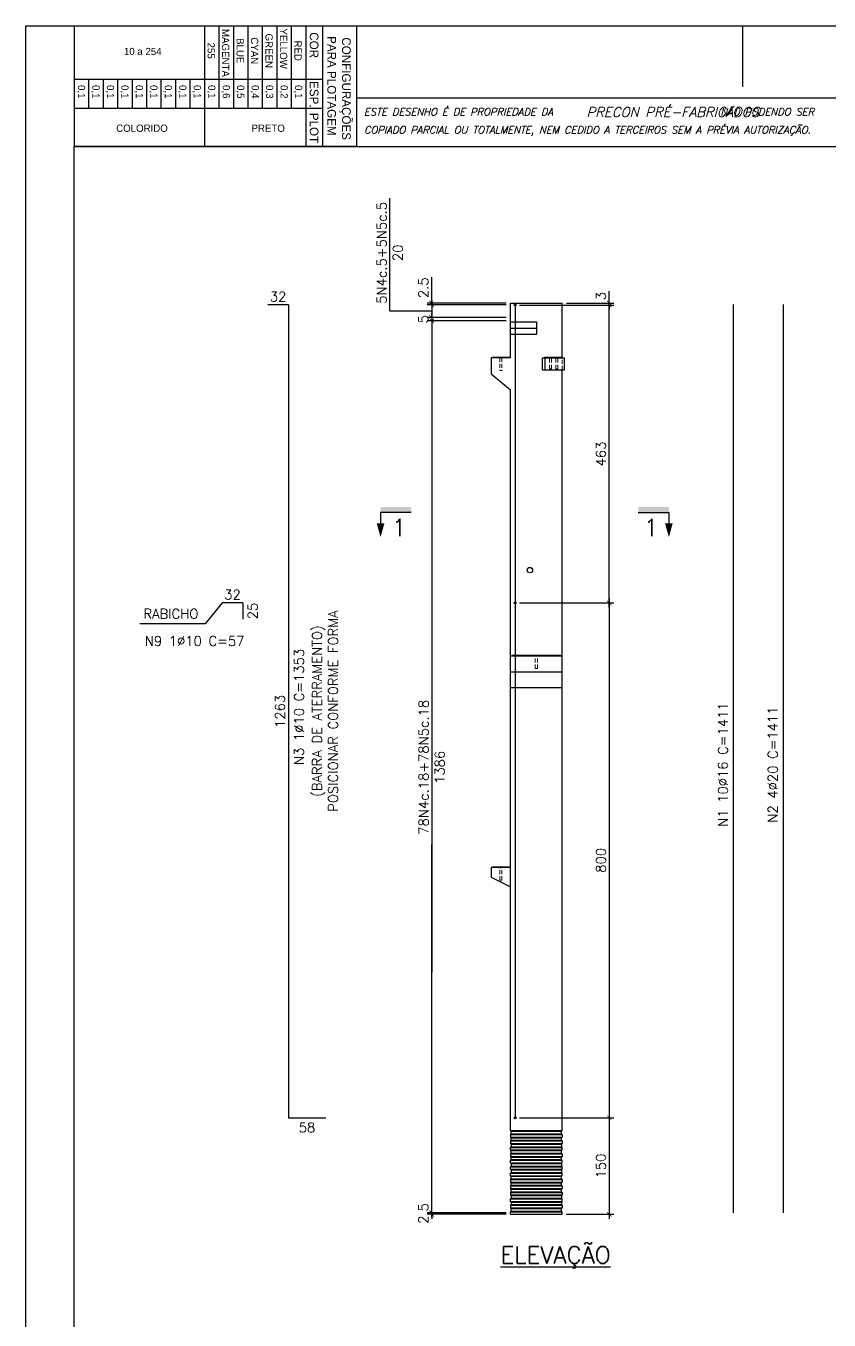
# Model space of a CAD drawing. Header units: centimetres. Extents: x 1658 to 19651, y 8082 to 11444.
# Drawn here: x 6913 to 8162, y 9433 to 11444 of the extents above; entities that cross this region are included whole.
import ezdxf
from ezdxf.enums import TextEntityAlignment as Align

# ---------------------------------------------------------------- set-up
doc = ezdxf.new("R2010")
doc.units = ezdxf.units.CM
doc.header["$LTSCALE"] = 50
doc.header["$MEASUREMENT"] = 0
doc.header["$PDMODE"] = 67
doc.linetypes.add('DASHED', pattern=[0.75, 0.5, -0.25])
doc.linetypes.add('HIDDEN', pattern=[0.375, 0.25, -0.125])
doc.layers.add('10 TRACEJADO', color=1, linetype='DASHED', lineweight=13)
for name, color, linetype in [('COTAS-PRECON', 1, 'Continuous'), ('FORMATO-PRECON', 2, 'Continuous'), ('HACHURAS-PRECON', 1, 'Continuous'), ('IND- CORTE-PRECON', 4, 'Continuous'), ('LINHA-01-PRECON', 1, 'Continuous'), ('LINHA-02-PRECON', 2, 'Continuous'), ('LINHA-04-PRECON', 4, 'Continuous'), ('TEXTO-35-PRECON', 5, 'Continuous'), ('X1', 2, 'Continuous')]:
    doc.layers.add(name, color=color, linetype=linetype)
doc.styles.add('R060', font='ACENT.shx', dxfattribs={"height": 75})
doc.styles.add('ROMANS', font='ROMANS.SHX', dxfattribs={"oblique": 15, "height": 3})
doc.styles.get("Standard").update_dxf_attribs({"font": 'romans.shx'})
doc.dimstyles.new('ESC50-50', dxfattribs={"dimscale": 50, "dimtxt": 0.2, "dimasz": 0.15, "dimexe": 0.15, "dimexo": 0.15, "dimgap": 0.08, "dimtad": 1, "dimdec": 1, "dimzin": 12, "dimdsep": 46, "dimtxsty": 'Standard', "dimblk": 'ARCHTICK', "dimcen": 0.09, "dimdle": 0.15, "dimclrd": 256, "dimclre": 256, "dimclrt": 2, "dimazin": 3, "dimtfac": 1, "dimtdec": 1, "dimtmove": 1, "dimatfit": 2, "dimfxl": 0.15, "dimtolj": 1, "dimtzin": 0, "dimarcsym": 0})
doc.dimstyles.new('ESC75-75', dxfattribs={"dimscale": 0, "dimtxt": 15, "dimasz": 7, "dimexe": 7, "dimexo": 7, "dimgap": 5.5, "dimtad": 1, "dimdec": 1, "dimdsep": 46, "dimtxsty": 'Standard', "dimblk": 'ARCHTICK', "dimcen": 0.1, "dimdle": 7, "dimclrd": 256, "dimclre": 256, "dimclrt": 2, "dimadec": 0, "dimazin": 0, "dimtfac": 1, "dimtdec": 1, "dimtix": 1, "dimtmove": 2, "dimatfit": 3, "dimfxl": 1, "dimarcsym": 0})

# ---------------------------------------------------------------- blocks, each defined once
blk = doc.blocks.new('A$C0AF02B9D')
at = {"layer": 'FORMATO-PRECON', "color": 1}
for p, q in [((0, 585), (250, 585)), ((0, 0), (0, 585)), ((250, 585), (250, 0)), ((0, 480), (250, 480)), ((0, 450), (170.7, 450)), ((0, 420), (170.7, 420)), ((0, 390), (170.7, 390)), ((0, 360), (170.7, 360)), ((0, 330), (170.7, 330)), ((0, 300), (170.7, 300)), ((110.1, 240), (170.7, 240)), ((110.1, 210), (170.7, 210)), ((110.1, 180), (170.7, 180)), ((110.1, 150), (170.7, 150)), ((110.1, 150), (170.7, 150)), ((110.1, 120), (170.7, 120)), ((110.1, 120), (170.7, 120)), ((110.1, 90), (170.7, 90)), ((110.1, 90), (170.7, 90)), ((110.1, 60), (170.7, 60)), ((110.1, 60), (170.7, 60)), ((110.1, 30), (170.7, 30)), ((110.1, 30), (170.7, 30)), ((0, 0), (250, 0)), ((110.1, 0), (170.7, 0)), ((110.1, 0), (170.7, 0)), ((110.1, 0), (170.7, 0))]:
    blk.add_line(p, q, dxfattribs=at)
at = {"layer": 'FORMATO-PRECON'}
for p, q in [((0, 515), (250, 515)), ((110.1, 0), (110.1, 515)), ((170.7, 0), (170.7, 515)), ((0, 270), (250, 270))]:
    blk.add_line(p, q, dxfattribs=at)
at = {"layer": 'FORMATO-PRECON', "style": 'R060'}
for s, p in [('CONFIGURAÇÕES ', (133.4, 563.9)), ('PARA PLOTAGEM', (124.3, 533.7)), ('COR', (40, 497.3)), ('ESP.', (141.8, 497.3)), ('PLOT', (211.6, 497.3))]:
    blk.add_text(s, height=18, dxfattribs=at).set_placement(p, align=Align.MIDDLE)
at = {"layer": 'FORMATO-PRECON', "color": 1, "style": 'R060'}
for s, p in [('RED', (51.5, 464)), ('0,1', (136.5, 464)), ('YELLOW', (47.2, 434)), ('0,2', (136.5, 434)), ('GREEN', (51.5, 404)), ('0,3', (136.5, 404)), ('CYAN', (51.5, 374)), ('0,4', (136.5, 374)), ('BLUE', (51.5, 344)), ('0,5', (136.5, 344)), ('0,6', (136.5, 314)), ('MAGENTA', (56.1, 314)), ('255', (51.3, 284)), ('0,1', (136.5, 284)), ('0,1', (136.5, 254)), ('0,1', (136.5, 224)), ('0,1', (136.5, 194)), ('0,1', (136.5, 164)), ('0,1', (136.5, 134)), ('0,1', (136.5, 104)), ('0,1', (136.5, 74)), ('0,1', (136.5, 44)), ('0,1', (136.5, 14))]:
    blk.add_text(s, height=15, dxfattribs=at).set_placement(p, align=Align.MIDDLE)
for s, p in [('PRETO', (212, 402.1)), ('COLORIDO', (212, 140.6)), ('10 a 254', (53, 142.2))]:
    blk.add_text(s, height=15, rotation=90, dxfattribs=at).set_placement(p, align=Align.MIDDLE)
blk = doc.blocks.new('A$C432D58B7')
at = {"layer": 'LINHA-01-PRECON'}
blk.add_blockref('A$C0AF02B9D', (0, 0), dxfattribs=at)
blk = doc.blocks.new('A$C550964AD')
at = {"layer": 'LINHA-01-PRECON'}
blk.add_blockref('A$C432D58B7', (0, 0), dxfattribs=at)
blk = doc.blocks.new('A$C2E607E54')
at = {"layer": 'FORMATO-PRECON', "color": 6}
blk.add_line((1835, 4050), (685, 4050), dxfattribs=at)
at = {"layer": 'FORMATO-PRECON'}
for points in [[(0, 4200), (2970, 4200), (2970, 0), (0, 0)], [(685, 3950), (1835, 3950), (1835, 4050), (685, 4050)]]:
    blk.add_lwpolyline(points, close=True, dxfattribs=at)
blk.add_lwpolyline([(1485, 4200), (1485, 4073.6)], dxfattribs=at)
at = {"layer": 'FORMATO-PRECON', "color": 6}
blk.add_lwpolyline([(100, 3950), (2870, 3950), (2870, 100), (100, 100)], close=True, dxfattribs=at)
at = {"layer": 'TEXTO-35-PRECON', "rotation": 270}
blk.add_blockref('A$C550964AD', (100, 4200), dxfattribs=at)
at = {"layer": 'FORMATO-PRECON', "style": 'ROMANS', "oblique": 15}
for s, p in [('ESTE DESENHO É DE PROPRIEDADE DA                            NÃO PODENDO SER', (700.8, 4014.4)), ('COPIADO PARCIAL OU TOTALMENTE, NEM CEDIDO A TERCEIROS SEM A PRÉVIA AUTORIZAÇÃO.', (700.8, 3977))]:
    blk.add_text(s, height=15, dxfattribs=at).set_placement(p)
at = {"layer": 'FORMATO-PRECON', "color": 3, "style": 'ROMANS', "oblique": 15}
blk.add_text('PRECON PRÉ-FABRICADOS', height=20, dxfattribs=at).set_placement((1162, 4011.3))
blk = doc.blocks.new('_ArchTick')
at = {"color": 0, "linetype": 'ByBlock', "const_width": 0.15}
blk.add_lwpolyline([(-0.5, -0.5), (0.5, 0.5)], dxfattribs=at)
blk = doc.blocks.new('*D23')
at = {"layer": 'Defpoints', "color": 0, "transparency": 16777216}
for p in [(7544.1, 9599.7), (7666.7, 9599.7), (7666.7, 9597.2)]:
    blk.add_point(p, dxfattribs=at)
at = {"layer": 'LINHA-01-PRECON', "lineweight": -2, "transparency": 16777216}
for p, q in [((7659.7, 9599.7), (7537.1, 9599.7)), ((7659.7, 9597.2), (7537.1, 9597.2)), ((7544.1, 9599.7), (7544.1, 9606.7)), ((7544.1, 9597.2), (7544.1, 9599.7)), ((7544.1, 9597.2), (7544.1, 9590.2))]:
    blk.add_line(p, q, dxfattribs=at)
at = {"layer": 'LINHA-01-PRECON', "lineweight": -2, "transparency": 16777216, "xscale": 7, "yscale": 7, "zscale": 7}
for p, rotation in [((7544.1, 9599.7), 270), ((7544.1, 9597.2), 90)]:
    blk.add_blockref('_ArchTick', p, dxfattribs=dict(at, rotation=rotation))
at = {"layer": 'LINHA-01-PRECON', "color": 2, "transparency": 16777216, "insert": (7531.1, 9598.5), "char_height": 15, "attachment_point": 5, "rotation": 90}
blk.add_mtext('2.5', dxfattribs=at)
blk = doc.blocks.new('IND-CORTE-')
at = {"layer": 'IND- CORTE-PRECON', "color": 1}
for p, q in [((-11.2, 63.5), (-33.6, 63.5)), ((-11.2, 0), (-11.2, 63.5))]:
    blk.add_line(p, q, dxfattribs=at)
for points in [[(-33.6, 71.5), (-62.5, 63.5), (-33.6, 55.4)], [(0, 0), (-11.2, 0), (0, 63.5), (-11.2, 63.5)]]:
    blk.add_solid(points, dxfattribs=at)
at = {"layer": 'IND- CORTE-PRECON', "linetype": 'Continuous', "style": 'ROMANS', "flags": 8}
blk.add_attdef('B', (-57.7, 9.1), '', height=35, dxfattribs=at)
blk = doc.blocks.new('*D26')
at = {"layer": 'Defpoints', "color": 0, "transparency": 16777216}
for p in [(7544.1, 10985.7), (7666.7, 10985.7), (7666.7, 9599.7)]:
    blk.add_point(p, dxfattribs=at)
at = {"layer": 'LINHA-01-PRECON', "lineweight": -2, "transparency": 16777216}
for p, q in [((7659.7, 10985.7), (7537.1, 10985.7)), ((7544.1, 10992.7), (7544.1, 10411.6)), ((7544.1, 9592.7), (7544.1, 10172)), ((7659.7, 9599.7), (7537.1, 9599.7))]:
    blk.add_line(p, q, dxfattribs=at)
at = {"layer": 'LINHA-01-PRECON', "lineweight": -2, "transparency": 16777216, "xscale": 7, "yscale": 7, "zscale": 7}
for p, rotation in [((7544.1, 10985.7), 90), ((7544.1, 9599.7), 270)]:
    blk.add_blockref('_ArchTick', p, dxfattribs=dict(at, rotation=rotation))
at = {"layer": 'LINHA-01-PRECON', "color": 2, "transparency": 16777216, "insert": (7544.1, 10291.8), "char_height": 15, "attachment_point": 5, "rotation": 90}
blk.add_mtext('78N4c.18+78N5c.18\\P1386', dxfattribs=at)
blk = doc.blocks.new('*D29')
at = {"layer": 'Defpoints', "color": 0, "transparency": 16777216}
for p in [(7289.3, 11010.2), (7289.3, 11010.2), (7321.3, 11010.2)]:
    blk.add_point(p, dxfattribs=at)
at = {"layer": 'LINHA-01-PRECON', "color": 2, "transparency": 16777216, "insert": (7305.3, 11023.2), "char_height": 15, "attachment_point": 5}
blk.add_mtext('32', dxfattribs=at)
blk = doc.blocks.new('*D30')
at = {"layer": 'Defpoints', "color": 0, "transparency": 16777216}
for p in [(7321.3, 11010.2), (7321.3, 9747.2), (7321.3, 9747.2)]:
    blk.add_point(p, dxfattribs=at)
at = {"layer": 'LINHA-01-PRECON', "color": 2, "transparency": 16777216, "insert": (7308.3, 10378.7), "char_height": 15, "attachment_point": 5, "rotation": 90}
blk.add_mtext('1263', dxfattribs=at)
blk = doc.blocks.new('*D31')
at = {"layer": 'Defpoints', "color": 0, "transparency": 16777216}
for p in [(7321.3, 9747.2), (7379.3, 9747.2), (7379.3, 9747.2)]:
    blk.add_point(p, dxfattribs=at)
at = {"layer": 'LINHA-01-PRECON', "color": 2, "transparency": 16777216, "insert": (7350.3, 9732.1), "char_height": 15, "attachment_point": 5}
blk.add_mtext('58', dxfattribs=at)
blk = doc.blocks.new('*D32')
at = {"layer": 'Defpoints', "color": 0, "transparency": 16777216}
for p in [(7673.7, 10547.2), (7673.7, 9747.2), (7820.1, 9747.2)]:
    blk.add_point(p, dxfattribs=at)
at = {"layer": 'LINHA-01-PRECON', "lineweight": -2, "transparency": 16777216}
for p, q in [((7680.7, 10547.2), (7827.1, 10547.2)), ((7820.1, 10554.2), (7820.1, 9740.2)), ((7680.7, 9747.2), (7827.1, 9747.2))]:
    blk.add_line(p, q, dxfattribs=at)
at = {"layer": 'LINHA-01-PRECON', "lineweight": -2, "transparency": 16777216, "xscale": 7, "yscale": 7, "zscale": 7}
for p, rotation in [((7820.1, 10547.2), 90), ((7820.1, 9747.2), 270)]:
    blk.add_blockref('_ArchTick', p, dxfattribs=dict(at, rotation=rotation))
at = {"layer": 'LINHA-01-PRECON', "color": 2, "transparency": 16777216, "insert": (7807.1, 10147.2), "char_height": 15, "attachment_point": 5, "rotation": 90}
blk.add_mtext('800', dxfattribs=at)
blk = doc.blocks.new('*D33')
at = {"layer": 'Defpoints', "color": 0, "transparency": 16777216}
for p in [(7673.7, 9747.2), (7746.7, 9597.2), (7820.1, 9597.2)]:
    blk.add_point(p, dxfattribs=at)
at = {"layer": 'LINHA-01-PRECON', "lineweight": -2, "transparency": 16777216}
for p, q in [((7820.1, 9754.2), (7820.1, 9590.2)), ((7680.7, 9747.2), (7827.1, 9747.2)), ((7753.7, 9597.2), (7827.1, 9597.2))]:
    blk.add_line(p, q, dxfattribs=at)
at = {"layer": 'LINHA-01-PRECON', "lineweight": -2, "transparency": 16777216, "xscale": 7, "yscale": 7, "zscale": 7}
for p, rotation in [((7820.1, 9747.2), 90), ((7820.1, 9597.2), 270)]:
    blk.add_blockref('_ArchTick', p, dxfattribs=dict(at, rotation=rotation))
at = {"layer": 'LINHA-01-PRECON', "color": 2, "transparency": 16777216, "insert": (7807.1, 9672.2), "char_height": 15, "attachment_point": 5, "rotation": 90}
blk.add_mtext('150', dxfattribs=at)
blk = doc.blocks.new('*D163')
at = {"layer": 'Defpoints', "color": 0, "transparency": 16777216}
for p in [(7673.7, 11010.2), (7746.7, 11013.2), (7820.1, 11013.2)]:
    blk.add_point(p, dxfattribs=at)
at = {"layer": 'LINHA-01-PRECON', "lineweight": -2, "transparency": 16777216}
for p, q in [((7680.7, 11010.2), (7827.1, 11010.2)), ((7753.7, 11013.2), (7827.1, 11013.2)), ((7820.1, 11013.2), (7820.1, 11020.2)), ((7820.1, 11010.2), (7820.1, 11013.2)), ((7820.1, 11010.2), (7820.1, 11003.2))]:
    blk.add_line(p, q, dxfattribs=at)
at = {"layer": 'LINHA-01-PRECON', "lineweight": -2, "transparency": 16777216, "xscale": 7, "yscale": 7, "zscale": 7}
for p, rotation in [((7820.1, 11013.2), 270), ((7820.1, 11010.2), 90)]:
    blk.add_blockref('_ArchTick', p, dxfattribs=dict(at, rotation=rotation))
at = {"layer": 'LINHA-01-PRECON', "color": 2, "transparency": 16777216, "insert": (7807.1, 11024), "char_height": 15, "attachment_point": 5, "rotation": 90}
blk.add_mtext('3', dxfattribs=at)
blk = doc.blocks.new('*D164')
at = {"layer": 'Defpoints', "color": 0, "transparency": 16777216}
for p in [(7544.1, 11010.7), (7666.7, 11013.2), (7666.7, 11010.7)]:
    blk.add_point(p, dxfattribs=at)
at = {"layer": 'LINHA-01-PRECON', "lineweight": -2, "transparency": 16777216}
for p, q in [((7659.7, 11013.2), (7537.1, 11013.2)), ((7659.7, 11010.7), (7537.1, 11010.7)), ((7544.1, 11013.2), (7544.1, 11020.2)), ((7544.1, 11013.2), (7544.1, 11010.7)), ((7544.1, 11010.7), (7544.1, 11003.7))]:
    blk.add_line(p, q, dxfattribs=at)
at = {"layer": 'LINHA-01-PRECON', "lineweight": -2, "transparency": 16777216, "xscale": 7, "yscale": 7, "zscale": 7}
for p, rotation in [((7544.1, 11013.2), 270), ((7544.1, 11010.7), 90)]:
    blk.add_blockref('_ArchTick', p, dxfattribs=dict(at, rotation=rotation))
at = {"layer": 'LINHA-01-PRECON', "color": 2, "transparency": 16777216, "insert": (7531.1, 11037), "char_height": 15, "attachment_point": 5, "rotation": 90}
blk.add_mtext('2.5', dxfattribs=at)
blk = doc.blocks.new('*D354')
at = {"layer": 'Defpoints', "color": 0, "transparency": 16777216}
for p in [(7666.7, 11010.7), (7544.1, 10990.7), (7666.7, 10990.7)]:
    blk.add_point(p, dxfattribs=at)
at = {"layer": 'LINHA-01-PRECON', "lineweight": -2, "transparency": 16777216}
for p, q in [((7659.7, 11010.7), (7537.1, 11010.7)), ((7544.1, 11017.7), (7544.1, 10983.7)), ((7659.7, 10990.7), (7537.1, 10990.7))]:
    blk.add_line(p, q, dxfattribs=at)
at = {"layer": 'LINHA-01-PRECON', "lineweight": -2, "transparency": 16777216, "xscale": 7, "yscale": 7, "zscale": 7}
for p, rotation in [((7544.1, 11010.7), 90), ((7544.1, 10990.7), 270)]:
    blk.add_blockref('_ArchTick', p, dxfattribs=dict(at, rotation=rotation))
at = {"layer": 'LINHA-01-PRECON', "color": 2, "transparency": 16777216, "insert": (7478.9, 11091.2), "char_height": 15, "attachment_point": 5, "rotation": 90}
blk.add_mtext('5N4c.5+5N5c.5\\P20', dxfattribs=at)
blk = doc.blocks.new('*D355')
at = {"layer": 'Defpoints', "color": 0, "transparency": 16777216}
for p in [(7544.1, 10985.7), (7666.7, 10990.7), (7666.7, 10985.7)]:
    blk.add_point(p, dxfattribs=at)
at = {"layer": 'LINHA-01-PRECON', "lineweight": -2, "transparency": 16777216}
for p, q in [((7659.7, 10990.7), (7537.1, 10990.7)), ((7659.7, 10985.7), (7537.1, 10985.7)), ((7544.1, 10990.7), (7544.1, 10997.7)), ((7544.1, 10990.7), (7544.1, 10985.7)), ((7544.1, 10985.7), (7544.1, 10978.7))]:
    blk.add_line(p, q, dxfattribs=at)
at = {"layer": 'LINHA-01-PRECON', "lineweight": -2, "transparency": 16777216, "xscale": 7, "yscale": 7, "zscale": 7}
for p, rotation in [((7544.1, 10990.7), 270), ((7544.1, 10985.7), 90)]:
    blk.add_blockref('_ArchTick', p, dxfattribs=dict(at, rotation=rotation))
at = {"layer": 'LINHA-01-PRECON', "color": 2, "transparency": 16777216, "insert": (7531.1, 10988.2), "char_height": 15, "attachment_point": 5, "rotation": 90}
blk.add_mtext('5', dxfattribs=at)
blk = doc.blocks.new('*D363')
at = {"layer": 'Defpoints', "color": 0, "transparency": 16777216}
for p in [(7673.7, 11010.2), (7820.1, 11010.2), (7673.7, 10547.2)]:
    blk.add_point(p, dxfattribs=at)
at = {"layer": 'LINHA-01-PRECON', "lineweight": -2, "transparency": 16777216}
for p, q in [((7680.7, 11010.2), (7827.1, 11010.2)), ((7820.1, 10540.2), (7820.1, 11017.2)), ((7680.7, 10547.2), (7827.1, 10547.2))]:
    blk.add_line(p, q, dxfattribs=at)
at = {"layer": 'LINHA-01-PRECON', "lineweight": -2, "transparency": 16777216, "xscale": 7, "yscale": 7, "zscale": 7}
for p, rotation in [((7820.1, 11010.2), 90), ((7820.1, 10547.2), 270)]:
    blk.add_blockref('_ArchTick', p, dxfattribs=dict(at, rotation=rotation))
at = {"layer": 'LINHA-01-PRECON', "color": 2, "transparency": 16777216, "insert": (7807.1, 10778.7), "char_height": 15, "attachment_point": 5, "rotation": 90}
blk.add_mtext('463', dxfattribs=at)
blk = doc.blocks.new('*D366')
at = {"layer": 'Defpoints', "color": 0, "transparency": 16777216}
for p in [(7218.4, 10547.2), (7250.4, 10547.2), (7250.4, 10547.2)]:
    blk.add_point(p, dxfattribs=at)
at = {"layer": 'LINHA-01-PRECON', "color": 2, "transparency": 16777216, "insert": (7234.4, 10560.2), "char_height": 15, "attachment_point": 5}
blk.add_mtext('32', dxfattribs=at)
blk = doc.blocks.new('*D367')
at = {"layer": 'Defpoints', "color": 0, "transparency": 16777216}
for p in [(7250.4, 10547.2), (7250.4, 10522.2), (7250.4, 10522.2)]:
    blk.add_point(p, dxfattribs=at)
at = {"layer": 'LINHA-01-PRECON', "color": 2, "transparency": 16777216, "insert": (7265.8, 10534.7), "char_height": 15, "attachment_point": 5, "rotation": 90}
blk.add_mtext('25', dxfattribs=at)

msp = doc.modelspace()

# ---------------------------------------------------------------- hatches: boundary and pattern name
at = {"layer": 'LINHA-04-PRECON'}
h = msp.add_hatch(color=256, dxfattribs=at)
h.dxf.hatch_style = 1
h.paths.add_polyline_path([(7672.24, 11010.24, -1), (7675.24, 11010.24, -1)])
h = msp.add_hatch(color=256, dxfattribs=at)
h.dxf.hatch_style = 1
edge = h.paths.add_edge_path()
edge.add_arc((7673.74, 10547.24), 1.5, 0, 360)
h = msp.add_hatch(color=256, dxfattribs=at)
h.dxf.hatch_style = 1
h.paths.add_polyline_path([(7672.24, 9747.24, -1), (7675.24, 9747.24, -1)])

# ---------------------------------------------------------------- linework, layer by layer
at = {"layer": '10 TRACEJADO', "linetype": 'HIDDEN', "ltscale": 0.5, "extrusion": (0, 1, 0)}
for p, q in [((7650.14, 10929.24), (7653.34, 10929.24)), ((7650.14, 10929.24), (7650.14, 10928.24)), ((7650.14, 10928.24), (7650.14, 10908.24)), ((7653.34, 10929.24), (7653.34, 10928.24)), ((7653.34, 10928.24), (7653.34, 10908.24)), ((7726.97, 10928.24), (7726.97, 10929.24)), ((7726.97, 10911.24), (7726.97, 10928.24)), ((7730.17, 10928.24), (7730.17, 10929.24)), ((7730.17, 10911.24), (7730.17, 10928.24)), ((7736.9, 10928.24), (7736.9, 10929.24)), ((7736.9, 10911.24), (7736.9, 10928.24)), ((7740.1, 10928.24), (7740.1, 10929.24)), ((7740.1, 10911.24), (7740.1, 10928.24)), ((7744.52, 10928.24), (7744.52, 10929.24)), ((7746.74, 10928.24), (7746.74, 10929.24)), ((7746.74, 10909.24), (7746.74, 10928.24)), ((7653.34, 10908.24), (7650.14, 10908.24)), ((7730.17, 10911.24), (7726.97, 10911.24)), ((7740.1, 10911.24), (7736.9, 10911.24)), ((7705.14, 10465.24), (7705.14, 10466.24)), ((7705.14, 10445.24), (7705.14, 10465.24)), ((7708.34, 10465.24), (7708.34, 10466.24)), ((7708.34, 10445.24), (7708.34, 10465.24)), ((7705.14, 10445.24), (7708.34, 10445.24)), ((7650.14, 10136.24), (7650.14, 10137.24)), ((7650.14, 10116.24), (7650.14, 10136.24)), ((7653.34, 10136.24), (7653.34, 10137.24)), ((7653.34, 10116.24), (7653.34, 10136.24)), ((7650.14, 10116.24), (7653.34, 10116.24))]:
    msp.add_line(p, q, dxfattribs=at)
at = {"layer": 'LINHA-01-PRECON'}
for p, q in [((7544.08, 11013.24), (7544.08, 11053.68)), ((7820.14, 11013.24), (7820.14, 11031.93)), ((7544.08, 10680.96), (7544.08, 9973.53)), ((7666.74, 9727.24), (7746.74, 9727.24)), ((7666.74, 9721.24), (7746.74, 9721.24)), ((7666.74, 9717.24), (7746.74, 9717.24)), ((7667.74, 9726.24), (7745.74, 9726.24)), ((7667.74, 9722.24), (7745.74, 9722.24)), ((7667.74, 9716.24), (7745.74, 9716.24)), ((7666.74, 9711.24), (7746.74, 9711.24)), ((7666.74, 9707.24), (7746.74, 9707.24)), ((7666.74, 9701.24), (7746.74, 9701.24)), ((7666.74, 9697.24), (7746.74, 9697.24)), ((7667.74, 9712.24), (7745.74, 9712.24)), ((7667.74, 9706.24), (7745.74, 9706.24)), ((7667.74, 9702.24), (7745.74, 9702.24)), ((7667.74, 9696.24), (7745.74, 9696.24)), ((7666.74, 9691.24), (7746.74, 9691.24)), ((7666.74, 9687.24), (7746.74, 9687.24)), ((7666.74, 9681.24), (7746.74, 9681.24)), ((7666.74, 9677.24), (7746.74, 9677.24)), ((7667.74, 9692.24), (7745.74, 9692.24)), ((7667.74, 9686.24), (7745.74, 9686.24)), ((7667.74, 9682.24), (7745.74, 9682.24)), ((7667.74, 9676.24), (7745.74, 9676.24)), ((7666.74, 9671.24), (7746.74, 9671.24)), ((7666.74, 9667.24), (7746.74, 9667.24)), ((7666.74, 9661.24), (7746.74, 9661.24)), ((7666.74, 9657.24), (7746.74, 9657.24)), ((7666.74, 9657.24), (7746.74, 9657.24)), ((7667.74, 9672.24), (7745.74, 9672.24)), ((7667.74, 9666.24), (7745.74, 9666.24)), ((7667.74, 9662.24), (7745.74, 9662.24)), ((7667.74, 9656.24), (7745.74, 9656.24)), ((7666.74, 9651.24), (7746.74, 9651.24)), ((7666.74, 9647.24), (7746.74, 9647.24)), ((7666.74, 9641.24), (7746.74, 9641.24)), ((7666.74, 9637.24), (7746.74, 9637.24)), ((7667.74, 9652.24), (7745.74, 9652.24)), ((7667.74, 9646.24), (7745.74, 9646.24)), ((7667.74, 9642.24), (7745.74, 9642.24)), ((7667.74, 9636.24), (7745.74, 9636.24)), ((7666.74, 9631.24), (7746.74, 9631.24)), ((7666.74, 9627.24), (7746.74, 9627.24)), ((7666.74, 9621.24), (7746.74, 9621.24)), ((7666.74, 9617.24), (7746.74, 9617.24)), ((7667.74, 9632.24), (7745.74, 9632.24)), ((7667.74, 9626.24), (7745.74, 9626.24)), ((7667.74, 9622.24), (7745.74, 9622.24)), ((7667.74, 9616.24), (7745.74, 9616.24)), ((7666.74, 9611.24), (7746.74, 9611.24)), ((7666.74, 9607.24), (7746.74, 9607.24)), ((7666.74, 9601.24), (7746.74, 9601.24)), ((7667.74, 9612.24), (7745.74, 9612.24)), ((7667.74, 9606.24), (7745.74, 9606.24)), ((7667.74, 9602.24), (7745.74, 9602.24))]:
    msp.add_line(p, q, dxfattribs=at)
at = {"layer": 'LINHA-02-PRECON', "extrusion": (0, 1, 0)}
for p, q in [((7666.74, 11013.24), (7746.74, 11013.24)), ((7666.74, 10984.24), (7666.74, 11013.24)), ((7746.74, 10929.24), (7746.74, 11013.24)), ((7666.74, 10974.24), (7666.74, 10984.24)), ((7666.74, 10984.24), (7706.74, 10984.24)), ((7706.74, 10984.24), (7706.74, 10974.24)), ((7666.74, 10964.24), (7666.74, 10974.24)), ((7666.74, 10974.24), (7706.74, 10974.24)), ((7706.74, 10964.24), (7666.74, 10964.24)), ((7666.74, 10928.24), (7666.74, 10964.24)), ((7706.74, 10974.24), (7706.74, 10964.24)), ((7666.74, 10928.24), (7636.74, 10928.24)), ((7636.74, 10928.24), (7636.74, 10903.24)), ((7639.24, 10929.24), (7664.24, 10929.24)), ((7639.24, 10928.24), (7639.24, 10929.24)), ((7664.24, 10928.24), (7639.24, 10928.24)), ((7664.24, 10928.24), (7664.24, 10929.24)), ((7716.53, 10909.24), (7716.53, 10928.24)), ((7716.53, 10928.24), (7720.47, 10928.24)), ((7719.35, 10929.24), (7722.66, 10929.24)), ((7719.35, 10928.24), (7719.35, 10929.24)), ((7720.47, 10928.24), (7750.26, 10928.24)), ((7720.47, 10909.24), (7720.47, 10928.24)), ((7722.66, 10929.24), (7747.49, 10929.24)), ((7722.66, 10928.24), (7722.66, 10929.24)), ((7747.49, 10928.24), (7747.49, 10929.24)), ((7750.26, 10909.24), (7750.26, 10928.24)), ((7636.74, 10903.24), (7666.74, 10878.24)), ((7716.53, 10909.24), (7720.47, 10909.24)), ((7720.47, 10909.24), (7750.26, 10909.24)), ((7746.74, 10465.24), (7746.74, 10909.24)), ((7666.74, 10465.24), (7666.74, 10878.24)), ((7666.74, 10465.24), (7746.74, 10465.24)), ((7666.74, 10440.24), (7666.74, 10465.24)), ((7669.24, 10466.24), (7744.24, 10466.24)), ((7669.24, 10466.24), (7669.24, 10465.24)), ((7744.24, 10466.24), (7744.24, 10465.24)), ((7746.74, 10440.24), (7746.74, 10465.24)), ((7666.74, 10440.24), (7746.74, 10440.24)), ((7666.74, 10415.24), (7666.74, 10440.24)), ((7746.74, 10415.24), (7746.74, 10440.24)), ((7746.74, 10415.29), (7666.74, 10415.29)), ((7666.74, 9727.24), (7666.74, 10415.29)), ((7666.74, 10415.24), (7666.74, 10415.24)), ((7746.74, 9727.24), (7746.74, 10415.29)), ((7746.74, 10415.24), (7746.74, 10415.24)), ((7636.74, 10136.24), (7636.74, 10121.24)), ((7666.74, 10136.24), (7636.74, 10136.24)), ((7639.24, 10137.24), (7639.24, 10136.24)), ((7639.24, 10137.24), (7664.24, 10137.24)), ((7664.24, 10137.24), (7664.24, 10136.24)), ((7636.74, 10121.24), (7666.74, 10106.24)), ((7666.74, 9597.24), (7746.74, 9597.24))]:
    msp.add_line(p, q, dxfattribs=at)
at = {"layer": 'LINHA-02-PRECON'}
for p, q in [((7667.74, 9726.24), (7666.74, 9727.24)), ((7667.74, 9722.24), (7666.74, 9721.24)), ((7666.74, 9721.24), (7666.74, 9717.24)), ((7667.74, 9716.24), (7666.74, 9717.24)), ((7667.74, 9722.24), (7667.74, 9726.24)), ((7667.74, 9712.24), (7667.74, 9716.24)), ((7745.74, 9726.24), (7746.74, 9727.24)), ((7745.74, 9722.24), (7745.74, 9726.24)), ((7745.74, 9722.24), (7746.74, 9721.24)), ((7745.74, 9716.24), (7746.74, 9717.24)), ((7745.74, 9712.24), (7745.74, 9716.24)), ((7746.74, 9721.24), (7746.74, 9717.24)), ((7667.74, 9712.24), (7666.74, 9711.24)), ((7666.74, 9711.24), (7666.74, 9707.24)), ((7667.74, 9706.24), (7666.74, 9707.24)), ((7667.74, 9702.24), (7666.74, 9701.24)), ((7666.74, 9697.24), (7666.74, 9701.24)), ((7667.74, 9696.24), (7666.74, 9697.24)), ((7667.74, 9706.24), (7667.74, 9702.24)), ((7667.74, 9692.24), (7667.74, 9696.24)), ((7745.74, 9712.24), (7746.74, 9711.24)), ((7745.74, 9706.24), (7746.74, 9707.24)), ((7745.74, 9706.24), (7745.74, 9702.24)), ((7745.74, 9702.24), (7746.74, 9701.24)), ((7745.74, 9696.24), (7746.74, 9697.24)), ((7745.74, 9692.24), (7745.74, 9696.24)), ((7746.74, 9711.24), (7746.74, 9707.24)), ((7746.74, 9697.24), (7746.74, 9701.24)), ((7667.74, 9692.24), (7666.74, 9691.24)), ((7666.74, 9691.24), (7666.74, 9687.24)), ((7667.74, 9686.24), (7666.74, 9687.24)), ((7667.74, 9682.24), (7666.74, 9681.24)), ((7666.74, 9677.24), (7666.74, 9681.24)), ((7667.74, 9676.24), (7666.74, 9677.24)), ((7667.74, 9682.24), (7667.74, 9686.24)), ((7667.74, 9676.24), (7667.74, 9672.24)), ((7745.74, 9692.24), (7746.74, 9691.24)), ((7745.74, 9686.24), (7746.74, 9687.24)), ((7745.74, 9682.24), (7745.74, 9686.24)), ((7745.74, 9682.24), (7746.74, 9681.24)), ((7745.74, 9676.24), (7746.74, 9677.24)), ((7745.74, 9676.24), (7745.74, 9672.24)), ((7746.74, 9691.24), (7746.74, 9687.24)), ((7746.74, 9677.24), (7746.74, 9681.24)), ((7667.74, 9672.24), (7666.74, 9671.24)), ((7666.74, 9667.24), (7666.74, 9671.24)), ((7667.74, 9666.24), (7666.74, 9667.24)), ((7667.74, 9662.24), (7666.74, 9661.24)), ((7666.74, 9657.24), (7666.74, 9661.24)), ((7667.74, 9656.24), (7666.74, 9657.24)), ((7667.74, 9666.24), (7667.74, 9662.24)), ((7667.74, 9652.24), (7667.74, 9656.24)), ((7745.74, 9672.24), (7746.74, 9671.24)), ((7745.74, 9666.24), (7746.74, 9667.24)), ((7745.74, 9666.24), (7745.74, 9662.24)), ((7745.74, 9662.24), (7746.74, 9661.24)), ((7745.74, 9656.24), (7746.74, 9657.24)), ((7745.74, 9652.24), (7745.74, 9656.24)), ((7746.74, 9667.24), (7746.74, 9671.24)), ((7746.74, 9657.24), (7746.74, 9661.24)), ((7667.74, 9652.24), (7666.74, 9651.24)), ((7666.74, 9651.24), (7666.74, 9647.24)), ((7667.74, 9646.24), (7666.74, 9647.24)), ((7667.74, 9642.24), (7666.74, 9641.24)), ((7666.74, 9641.24), (7666.74, 9637.24)), ((7667.74, 9636.24), (7666.74, 9637.24)), ((7667.74, 9642.24), (7667.74, 9646.24)), ((7667.74, 9632.24), (7667.74, 9636.24)), ((7745.74, 9652.24), (7746.74, 9651.24)), ((7745.74, 9646.24), (7746.74, 9647.24)), ((7745.74, 9642.24), (7745.74, 9646.24)), ((7745.74, 9642.24), (7746.74, 9641.24)), ((7745.74, 9636.24), (7746.74, 9637.24)), ((7745.74, 9632.24), (7745.74, 9636.24)), ((7746.74, 9651.24), (7746.74, 9647.24)), ((7746.74, 9641.24), (7746.74, 9637.24)), ((7667.74, 9632.24), (7666.74, 9631.24)), ((7666.74, 9631.24), (7666.74, 9627.24)), ((7667.74, 9626.24), (7666.74, 9627.24)), ((7667.74, 9622.24), (7666.74, 9621.24)), ((7666.74, 9617.24), (7666.74, 9621.24)), ((7667.74, 9616.24), (7666.74, 9617.24)), ((7667.74, 9626.24), (7667.74, 9622.24)), ((7667.74, 9616.24), (7667.74, 9612.24)), ((7745.74, 9632.24), (7746.74, 9631.24)), ((7745.74, 9626.24), (7746.74, 9627.24)), ((7745.74, 9626.24), (7745.74, 9622.24)), ((7745.74, 9622.24), (7746.74, 9621.24)), ((7745.74, 9616.24), (7746.74, 9617.24)), ((7745.74, 9616.24), (7745.74, 9612.24)), ((7746.74, 9631.24), (7746.74, 9627.24)), ((7746.74, 9617.24), (7746.74, 9621.24)), ((7667.74, 9612.24), (7666.74, 9611.24)), ((7666.74, 9611.24), (7666.74, 9607.24)), ((7667.74, 9606.24), (7666.74, 9607.24)), ((7667.74, 9602.24), (7666.74, 9601.24)), ((7666.74, 9597.24), (7666.74, 9601.24)), ((7667.74, 9602.24), (7667.74, 9606.24)), ((7745.74, 9612.24), (7746.74, 9611.24)), ((7745.74, 9606.24), (7746.74, 9607.24)), ((7745.74, 9602.24), (7745.74, 9606.24)), ((7745.74, 9602.24), (7746.74, 9601.24)), ((7746.74, 9611.24), (7746.74, 9607.24)), ((7746.74, 9597.24), (7746.74, 9601.24))]:
    msp.add_line(p, q, dxfattribs=at)
msp.add_circle((7696.74, 10598.24), 4.25, dxfattribs=at)
at = {"layer": 'LINHA-04-PRECON'}
for p, q in [((7321.3, 11010.24), (7289.3, 11010.24)), ((7250.43, 10547.24), (7218.43, 10547.24)), ((7250.43, 10547.24), (7250.43, 10522.24)), ((7321.3, 9747.24), (7379.3, 9747.24))]:
    msp.add_line(p, q, dxfattribs=at)
at = {"layer": 'LINHA-04-PRECON', "extrusion": (0, 1, 0)}
for p, q in [((7321.3, 11010.24), (7321.3, 9747.24)), ((7673.74, 11010.24), (7673.74, 9747.24))]:
    msp.add_line(p, q, dxfattribs=at)
at = {"layer": 'LINHA-04-PRECON', "ltscale": 0.5}
for p, q in [((8013.11, 9599.74), (8013.11, 11010.74)), ((8090.64, 9599.74), (8090.64, 11010.74))]:
    msp.add_line(p, q, dxfattribs=at)
at = {"layer": 'LINHA-04-PRECON'}
for centre in [(7673.74, 11010.24), (7673.74, 10547.24), (7673.74, 9747.24)]:
    msp.add_circle(centre, 1.5, dxfattribs=at)

# ---------------------------------------------------------------- block references
at = {"layer": 'HACHURAS-PRECON', "xscale": 0.7499999999999996, "yscale": 0.7499999999999996, "zscale": 0.7499999999999996}
msp.add_blockref('A$C2E607E54', (6913.36, 8293.94), dxfattribs=at)
at = {"layer": 'TEXTO-35-PRECON', "linetype": 'ByBlock'}
ref = msp.add_blockref('IND-CORTE-', (7512.22, 10696.35), dxfattribs=dict(at, xscale=0.75, yscale=0.75, zscale=0.75, rotation=90.00000000000001))
ref.add_attrib('B', '1', (7482.3, 10651.19), dxfattribs={"layer": 'IND- CORTE-PRECON', "color": 5, "linetype": 'Continuous', "height": 26.25, "style": 'ROMANS', "flags": 8})
ref = msp.add_blockref('IND-CORTE-', (7865.08, 10696.35), dxfattribs=dict(at, xscale=-0.75, yscale=0.75, zscale=0.75, rotation=270))
ref.add_attrib('B', '1', (7873.75, 10651.19), dxfattribs={"layer": 'IND- CORTE-PRECON', "color": 5, "linetype": 'Continuous', "height": 26.25, "style": 'ROMANS', "flags": 8})

# ---------------------------------------------------------------- texts
at = {"layer": 'COTAS-PRECON', "color": 2, "insert": (7378.39, 10379.1), "char_height": 15, "attachment_point": 5, "rotation": 90}
msp.add_mtext('(BARRA DE ATERRAMENTO)\\PPOSICIONAR CONFORME FORMA', dxfattribs=at)
at = {"layer": 'LINHA-01-PRECON', "color": 2, "linetype": 'Continuous', "insert": (7138.81, 10530.36), "char_height": 15, "attachment_point": 5}
msp.add_mtext('\\A1;RABICHO', dxfattribs=at)
at = {"layer": 'LINHA-01-PRECON', "color": 4, "insert": (7736.74, 9530.28, -0.02), "char_height": 26.25, "attachment_point": 5}
msp.add_mtext('{\\LELEVAÇÃO}', dxfattribs=at)
at = {"layer": 'X1'}
msp.add_text('N9 1%%C10 C=57', height=15, dxfattribs=at).set_placement((7175.68, 10480.57), align=Align.CENTER)
msp.add_text('N3 1%%C10 C=1353', height=15, rotation=90, dxfattribs=at).set_placement((7345.45, 10385.6), align=Align.CENTER)
for s, p in [('N1 10%%C16 C=1411', (7996.61, 10296.08)), ('N2 4%%C20 C=1411', (8074.14, 10296.08))]:
    msp.add_text(s, height=15, rotation=90, dxfattribs=at).set_placement(p, align=Align.MIDDLE_CENTER)

# ---------------------------------------------------------------- dimensions: what is measured, and where the dimension line sits
at = {"layer": 'LINHA-01-PRECON'}
for base, p1, p2, text, picture, middle in [((7544.08, 10990.74), (7666.74, 11010.74), (7666.74, 10990.74), '5N4c.5+5N5c.5\\P<>', '*D354', (7478.89, 11091.18)), ((7544.08, 10985.74), (7666.74, 9599.74), (7666.74, 10985.74), '78N4c.18+78N5c.18\\P<>', '*D26', (7544.08, 10291.82))]:
    dim = msp.add_linear_dim(base=base, p1=p1, p2=p2, angle=90, text=text, dimstyle='ESC75-75', override={"dimscale": 1}, dxfattribs=at)
    dim.commit()
    dim.dimension.update_dxf_attribs({"geometry": picture, "text_midpoint": middle, "dimtype": 160})
for base, p1, p2, angle, override, picture, middle in [((7544.08, 11010.74), (7666.74, 11013.24), (7666.74, 11010.74), 90, {"dimscale": 1}, '*D164', (7531.08, 11036.98)), ((7820.14, 11013.24), (7673.74, 11010.24), (7746.74, 11013.24), 90, {"dimscale": 1}, '*D163', (7807.14, 11024.01)), ((7250.43, 10522.24), (7250.43, 10547.24), (7250.43, 10522.24), 90, {"dimscale": 1, "dimse1": 1, "dimse2": 1, "dimsd1": 1, "dimsd2": 1}, '*D367', (7265.81, 10534.74)), ((7379.3, 9747.24), (7321.3, 9747.24), (7379.3, 9747.24), 180, {"dimscale": 1, "dimse1": 1, "dimse2": 1, "dimsd1": 1, "dimsd2": 1}, '*D31', (7350.3, 9732.12))]:
    dim = msp.add_linear_dim(base=base, p1=p1, p2=p2, angle=angle, dimstyle='ESC75-75', override=override, dxfattribs=at)
    dim.commit()
    dim.dimension.update_dxf_attribs({"geometry": picture, "text_midpoint": middle, "dimtype": 160})
for base, p1, p2, angle, override, picture, middle in [((7289.3, 11010.24), (7321.3, 11010.24), (7289.3, 11010.24), 180, {"dimscale": 1, "dimse1": 1, "dimse2": 1, "dimsd1": 1, "dimsd2": 1}, '*D29', (7305.3, 11023.24)), ((7321.3, 9747.24), (7321.3, 11010.24), (7321.3, 9747.24), 90, {"dimscale": 1, "dimse1": 1, "dimse2": 1, "dimsd1": 1, "dimsd2": 1}, '*D30', (7308.3, 10378.74)), ((7820.14, 11010.24), (7673.74, 10547.24), (7673.74, 11010.24), 90, {"dimscale": 1}, '*D363', (7807.14, 10778.74)), ((7544.08, 10985.74), (7666.74, 10990.74), (7666.74, 10985.74), 90, {"dimscale": 1}, '*D355', (7531.08, 10988.24)), ((7820.14, 9747.24), (7673.74, 10547.24), (7673.74, 9747.24), 90, {"dimscale": 1}, '*D32', (7807.14, 10147.24)), ((7820.14, 9597.24), (7673.74, 9747.24), (7746.74, 9597.24), 90, {"dimscale": 1}, '*D33', (7807.14, 9672.24)), ((7544.08, 9599.74), (7666.74, 9597.24), (7666.74, 9599.74), 270, {"dimscale": 1}, '*D23', (7531.08, 9598.49))]:
    dim = msp.add_linear_dim(base=base, p1=p1, p2=p2, angle=angle, dimstyle='ESC75-75', override=override, dxfattribs=at)
    dim.commit()
    dim.dimension.update_dxf_attribs({"geometry": picture, "text_midpoint": middle})
dim = msp.add_linear_dim(base=(7250.43, 10547.24), p1=(7218.43, 10547.24), p2=(7250.43, 10547.24), dimstyle='ESC75-75', override={"dimscale": 1, "dimse1": 1, "dimse2": 1, "dimsd1": 1, "dimsd2": 1}, dxfattribs=at)
dim.commit()
dim.dimension.update_dxf_attribs({"geometry": '*D366', "text_midpoint": (7234.43, 10560.24)})

# ---------------------------------------------------------------- leaders
msp.add_leader([(7544.08, 11000.74), (7478.89, 11000.74), (7478.89, 11176.39)], dimstyle='ESC50-50', override={"dimgap": 0.08, "dimtad": 1}, dxfattribs=at)
at = {"layer": 'LINHA-01-PRECON', "linetype": 'Continuous'}
msp.add_leader([(7218.43, 10547.24), (7191.81, 10514.67), (7090.27, 10514.67)], dimstyle='ESC75-75', override={"dimscale": 1, "dimtad": 0}, dxfattribs=at)

doc.saveas('drawing.dxf')
